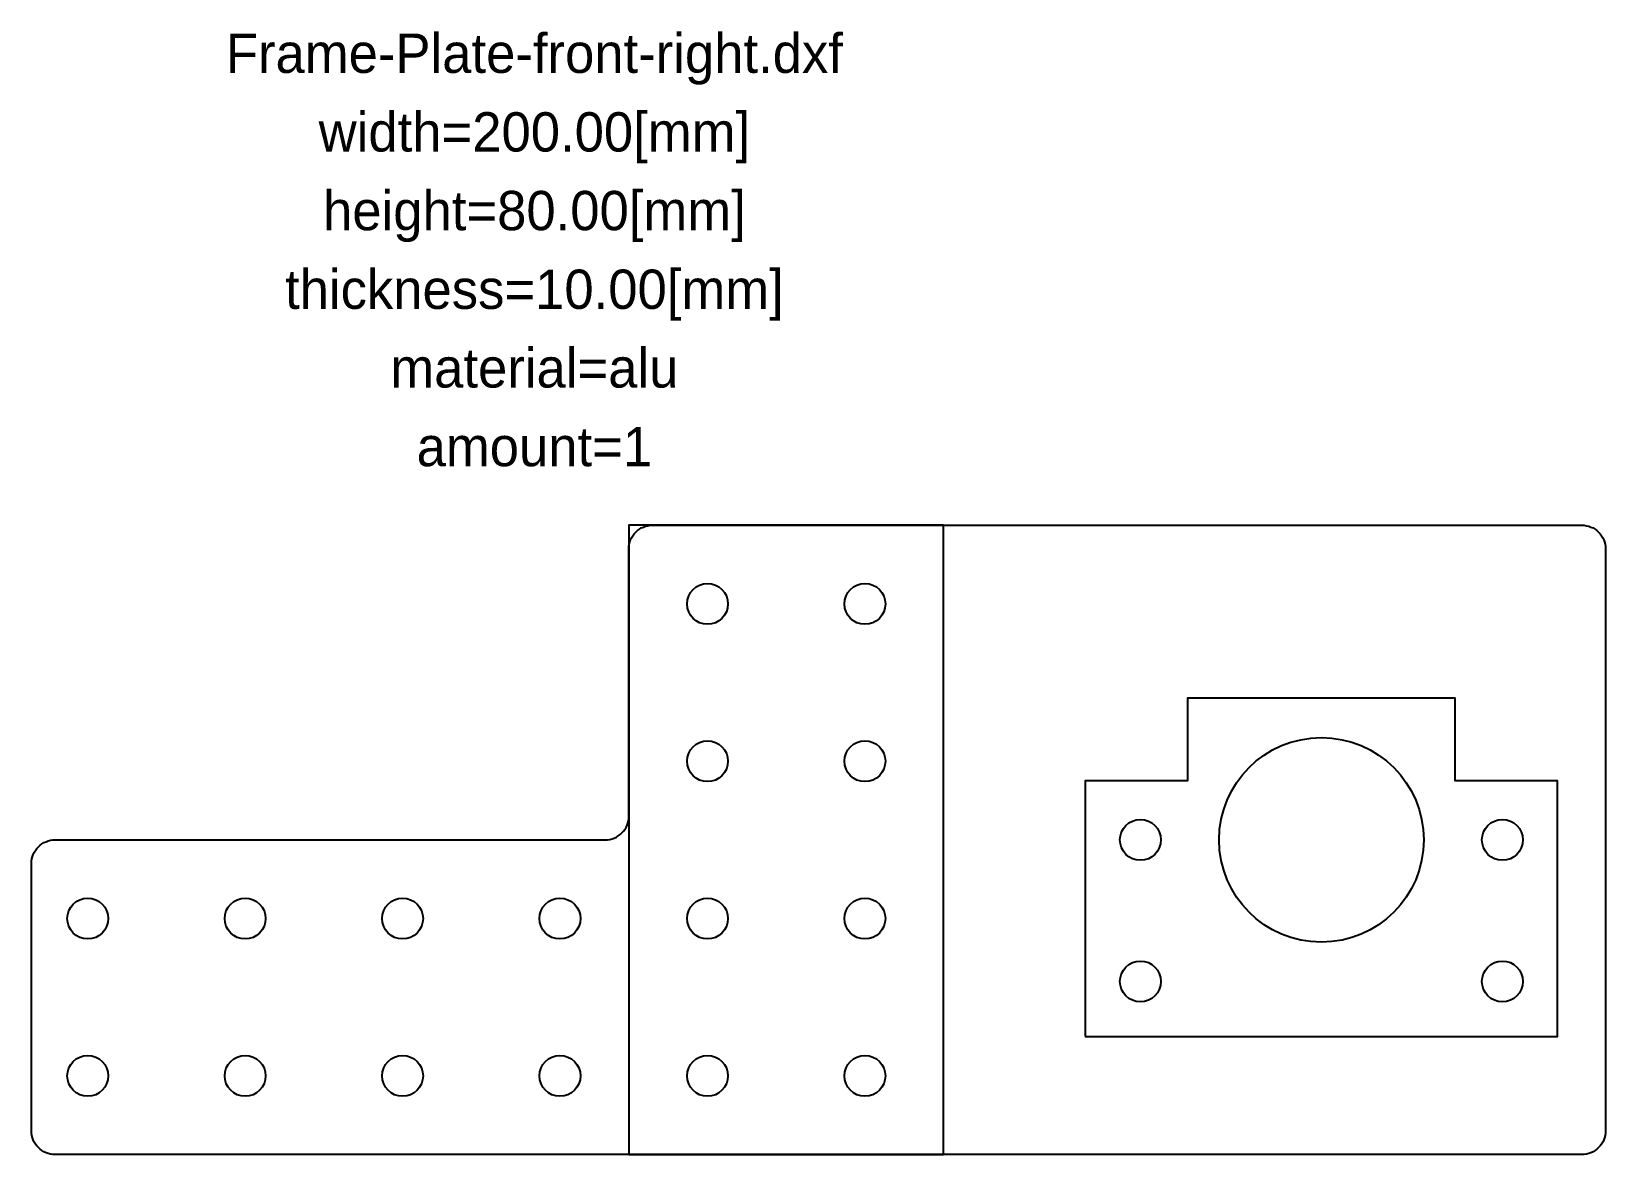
# Model space of a CAD drawing. Header units: metres. Extents: x -164 to 36, y -40 to 103.
import ezdxf
from ezdxf.enums import TextEntityAlignment as Align

# ---------------------------------------------------------------- set-up
doc = ezdxf.new("R2010")
doc.units = ezdxf.units.M
doc.layers.add('annotation', color=2, linetype='Continuous')
doc.layers.add('outline', color=2, linetype='Continuous')
doc.styles.add('LiberationSerif', font='LiberationSerif-Regular.ttf')

msp = doc.modelspace()

# ---------------------------------------------------------------- linework, layer by layer
msp.add_lwpolyline([(33.1, -40), (-160.9, -40, -0.414214), (-163.9, -37), (-163.9, -3, -0.414214), (-160.9, 0), (-91, 0, 0.414214), (-88, 3), (-88, 37, -0.414214), (-85, 40), (33.1, 40, -0.414214), (36.1, 37), (36.1, -37, -0.414214)], format="xyb", close=True)
for centre, radius in [((-78, 30), 2.6), ((-58, 30), 2.6), ((-78, 10), 2.6), ((-58, 10), 2.6), ((0, 0), 13), ((-23, 0), 2.6), ((23, 0), 2.6), ((-156.75, -10), 2.6), ((-136.75, -10), 2.6), ((-116.75, -10), 2.6), ((-96.75, -10), 2.6), ((-78, -10), 2.6), ((-58, -10), 2.6), ((-23, -18), 2.6), ((23, -18), 2.6), ((-156.75, -30), 2.6), ((-136.75, -30), 2.6), ((-116.75, -30), 2.6), ((-96.75, -30), 2.6), ((-78, -30), 2.6), ((-58, -30), 2.6)]:
    msp.add_circle(centre, radius)
at = {"layer": 'outline'}
for points in [[(-88, -40), (-48, -40), (-48, 40), (-88, 40)], [(-30, -25), (30, -25), (30, 7.5), (17, 7.5), (17, 18), (-17, 18), (-17, 7.5), (-30, 7.5)]]:
    msp.add_lwpolyline(points, close=True, dxfattribs=at)

# ---------------------------------------------------------------- texts
at = {"layer": 'annotation', "style": 'LiberationSerif'}
for s, p in [('Frame-Plate-front-right.dxf', (-100, 100)), ('width=200.00[mm]', (-100, 90)), ('height=80.00[mm]', (-100, 80)), ('thickness=10.00[mm]', (-100, 70)), ('material=alu', (-100, 60)), ('amount=1', (-100, 50))]:
    msp.add_text(s, height=5, dxfattribs=at).set_placement(p, align=Align.MIDDLE_CENTER)

doc.saveas('drawing.dxf')
